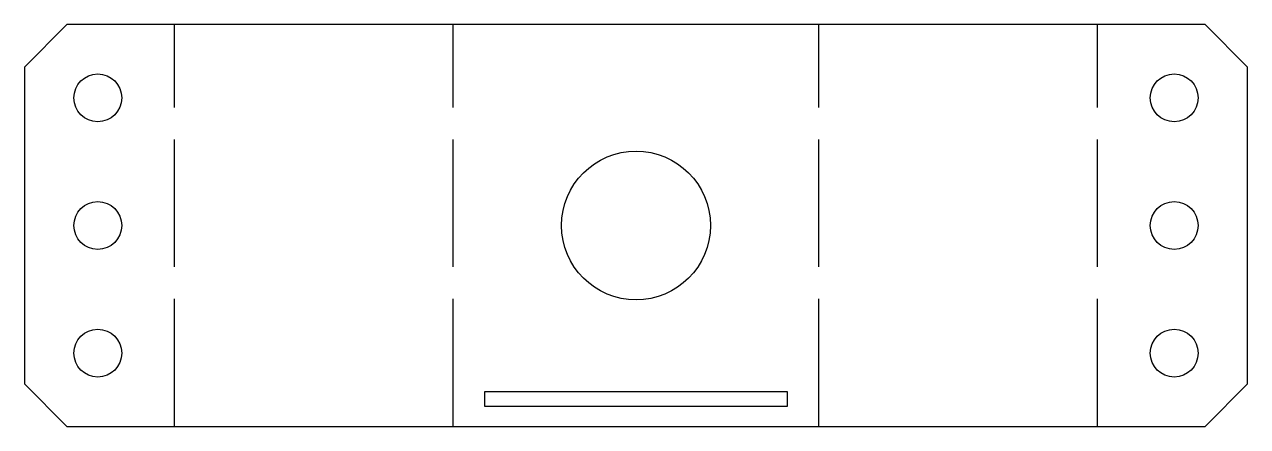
# Model space of a CAD drawing. Header units: millimetres. Extents: x 0 to 115, y 0 to 38.
import ezdxf

# ---------------------------------------------------------------- set-up
doc = ezdxf.new("R2010")
doc.units = ezdxf.units.MM
doc.linetypes.add('ACAD_ISO02W100', pattern=[15, 12, -3])
doc.layers.get('0').update_dxf_attribs({"lineweight": 25, "true_color": 0xffffff})

msp = doc.modelspace()

# ---------------------------------------------------------------- linework, layer by layer
for p, q in [((4, 37.8), (0, 33.8)), ((111.0981, 37.8), (4, 37.8)), ((115.0981, 33.8), (111.0981, 37.8)), ((0, 33.8), (0, 4)), ((115.0981, 4), (115.0981, 33.8)), ((0, 4), (4, 0)), ((111.0981, 0), (115.0981, 4)), ((71.81905, 3.26), (43.27905, 3.26)), ((43.27905, 3.26), (43.27905, 1.9)), ((71.81905, 1.9), (71.81905, 3.26)), ((43.27905, 1.9), (71.81905, 1.9)), ((4, 0), (111.0981, 0))]:
    msp.add_line(p, q)
at = {"color": 4, "linetype": 'ACAD_ISO02W100', "true_color": 0x00ffff}
for p, q in [((14.1123, 0), (14.1123, 37.8)), ((100.9858, 0), (100.9858, 37.8))]:
    msp.add_line(p, q, dxfattribs=at)
at = {"color": 1, "linetype": 'ACAD_ISO02W100', "true_color": 0xff0000}
for p, q in [((40.3368, 0), (40.3368, 37.8)), ((74.7613, 0), (74.7613, 37.8))]:
    msp.add_line(p, q, dxfattribs=at)
for centre, radius in [((6.9, 30.9), 2.25), ((108.1981, 30.9), 2.25), ((57.54905, 18.9), 7), ((6.9, 18.9), 2.25), ((108.1981, 18.9), 2.25), ((6.9, 6.9), 2.25), ((108.1981, 6.9), 2.25)]:
    msp.add_circle(centre, radius)

doc.saveas('drawing.dxf')
